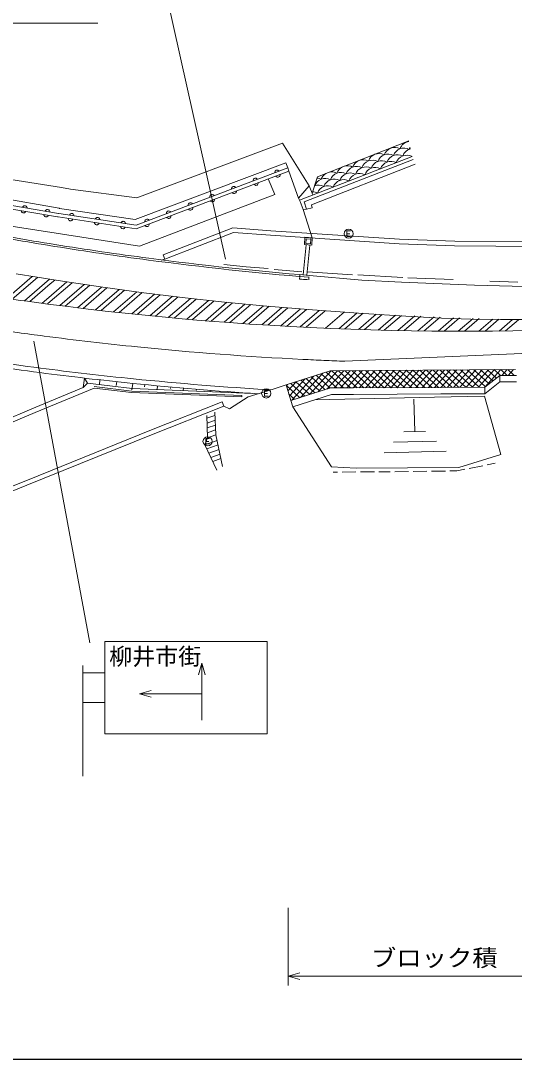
# Model space of a CAD drawing. Units: millimetres, scale not verified. Extents: x 40000 to 680000, y 20000 to 380000.
# Drawn here: x 107433 to 160992, y 205000 to 317654 of the extents above; entities that cross this region are included whole.
import ezdxf
from ezdxf.enums import TextEntityAlignment as Align

# ---------------------------------------------------------------- set-up
doc = ezdxf.new("R2010")
doc.units = ezdxf.units.MM
doc.header["$LTSCALE"] = 1000
doc.linetypes.add('CHAIN', pattern=[18.5, 12, -1.5, 3.5, -1.5])
for name, color, linetype, lineweight in [('M-BGD', 7, 'Continuous', 13), ('M-BMK', 2, 'CHAIN', 13), ('M-STR-HTXT', 7, 'Continuous', 13), ('M-STR-STRC', 7, 'Continuous', 13), ('M-TTL-BAND', 7, 'Continuous', 25)]:
    doc.layers.add(name, color=color, linetype=linetype, lineweight=lineweight)
doc.styles.add('ＭＳ ゴシック', font='')
doc.styles.get('ＭＳ ゴシック').set_extended_font_data('MS Gothic')

msp = doc.modelspace()

# ---------------------------------------------------------------- linework, layer by layer
at = {"layer": 'M-BGD'}
for p, q in [((135847, 304390), (120022, 298433)), ((138717, 299736), (135847, 304390)), ((139634, 300731), (149539, 304623)), ((119863, 296088), (136195, 302252)), ((136407, 301692), (136195, 302252)), ((149900, 302923), (137677, 298201)), ((138185, 297998), (150034, 302605)), ((150226, 302106), (138971, 297676)), ((111856, 299554), (102103, 301091)), ((119945, 295086), (136534, 301356)), ((136407, 301692), (119963, 295476)), ((134997, 301220), (135008, 301277)), ((134999, 301160), (134997, 301220)), ((135008, 301277), (135033, 301345)), ((135033, 301345), (135074, 301392)), ((135074, 301392), (135122, 301429)), ((135153, 300773), (135116, 300820)), ((135122, 301429), (135195, 301456)), ((135195, 301456), (135256, 301461)), ((135256, 301461), (135318, 301452)), ((135318, 301452), (135383, 301418)), ((135383, 301418), (135428, 301383)), ((135428, 301383), (135466, 301336)), ((135548, 300811), (135507, 300764)), ((135573, 300879), (135548, 300811)), ((135584, 300936), (135573, 300879)), ((135582, 300996), (135584, 300936)), ((136534, 301356), (136407, 301692)), ((137566, 298420), (136534, 301356)), ((130424, 299653), (130497, 299681)), ((130497, 299681), (130558, 299685)), ((130558, 299685), (130620, 299676)), ((130620, 299676), (130685, 299642)), ((132648, 300332), (132659, 300389)), ((132650, 300272), (132648, 300332)), ((132659, 300389), (132684, 300457)), ((132684, 300457), (132725, 300504)), ((132725, 300504), (132773, 300541)), ((132784, 299877), (132746, 299924)), ((132773, 300541), (132846, 300569)), ((132829, 299842), (132784, 299877)), ((132894, 299808), (132829, 299842)), ((132846, 300569), (132907, 300573)), ((132956, 299799), (132894, 299808)), ((132907, 300573), (132969, 300564)), ((133017, 299804), (132956, 299799)), ((132969, 300564), (133034, 300530)), ((133089, 299831), (133017, 299804)), ((133034, 300530), (133079, 300495)), ((133079, 300495), (133117, 300448)), ((133138, 299868), (133089, 299831)), ((133178, 299916), (133138, 299868)), ((133203, 299984), (133178, 299916)), ((133214, 300040), (133203, 299984)), ((133213, 300100), (133214, 300040)), ((135018, 298790), (134289, 300507)), ((135199, 300738), (135153, 300773)), ((135263, 300704), (135199, 300738)), ((135325, 300695), (135263, 300704)), ((135386, 300699), (135325, 300695)), ((135459, 300727), (135386, 300699)), ((135507, 300764), (135459, 300727)), ((137566, 298420), (138717, 299736)), ((138717, 299736), (139149, 298770)), ((139076, 298934), (139634, 300731)), ((111594, 297309), (101859, 299006)), ((112838, 299400), (111856, 299554)), ((120022, 298433), (112838, 299400)), ((120327, 293192), (135018, 298790)), ((127950, 298556), (127961, 298612)), ((127952, 298496), (127950, 298556)), ((127961, 298612), (127986, 298681)), ((127986, 298681), (128027, 298728)), ((128027, 298728), (128075, 298765)), ((128075, 298765), (128148, 298792)), ((128148, 298792), (128209, 298797)), ((128209, 298797), (128271, 298788)), ((128271, 298788), (128336, 298754)), ((128336, 298754), (128381, 298719)), ((128381, 298719), (128418, 298672)), ((130299, 299444), (130310, 299501)), ((130301, 299384), (130299, 299444)), ((130310, 299501), (130335, 299569)), ((130335, 299569), (130376, 299616)), ((130376, 299616), (130424, 299653)), ((130414, 298981), (130376, 299028)), ((130459, 298946), (130414, 298981)), ((130524, 298912), (130459, 298946)), ((130586, 298904), (130524, 298912)), ((130647, 298908), (130586, 298904)), ((130719, 298935), (130647, 298908)), ((130685, 299642), (130730, 299607)), ((130768, 298972), (130719, 298935)), ((130730, 299607), (130768, 299560)), ((130809, 299020), (130768, 298972)), ((130833, 299088), (130809, 299020)), ((130844, 299144), (130833, 299088)), ((130843, 299205), (130844, 299144)), ((101554, 298073), (111415, 296379)), ((111529, 296754), (101732, 298435)), ((107634, 297422), (107663, 297476)), ((107663, 297476), (107701, 297518)), ((107701, 297518), (107757, 297564)), ((107757, 297564), (107816, 297585)), ((107816, 297585), (107877, 297592)), ((107877, 297592), (107953, 297579)), ((107953, 297579), (108008, 297552)), ((108008, 297552), (108057, 297513)), ((108057, 297513), (108095, 297451)), ((108095, 297451), (108117, 297398)), ((125601, 297668), (125612, 297724)), ((125603, 297608), (125601, 297668)), ((125612, 297724), (125637, 297793)), ((125637, 297793), (125677, 297840)), ((125677, 297840), (125726, 297877)), ((125726, 297877), (125799, 297904)), ((125799, 297904), (125860, 297909)), ((125860, 297909), (125922, 297900)), ((125922, 297900), (125986, 297866)), ((125986, 297866), (126032, 297831)), ((126032, 297831), (126069, 297784)), ((126103, 297413), (126105, 297353)), ((128044, 298086), (128006, 298133)), ((128089, 298051), (128044, 298086)), ((128154, 298017), (128089, 298051)), ((128216, 298008), (128154, 298017)), ((128277, 298012), (128216, 298008)), ((128349, 298040), (128277, 298012)), ((128398, 298077), (128349, 298040)), ((128439, 298124), (128398, 298077)), ((128464, 298192), (128439, 298124)), ((128474, 298248), (128464, 298192)), ((128473, 298309), (128474, 298248)), ((137749, 298060), (137566, 298420)), ((137749, 298060), (138069, 297198)), ((138428, 297233), (138185, 297998)), ((138971, 297676), (139059, 297357)), ((107480, 296997), (107471, 297056)), ((107501, 296944), (107480, 296997)), ((107539, 296881), (107501, 296944)), ((107589, 296842), (107539, 296881)), ((107643, 296815), (107589, 296842)), ((107720, 296802), (107643, 296815)), ((107780, 296809), (107720, 296802)), ((107840, 296830), (107780, 296809)), ((107896, 296876), (107840, 296830)), ((107933, 296919), (107896, 296876)), ((107963, 296972), (107933, 296919)), ((108117, 297398), (108125, 297338)), ((109945, 296573), (109936, 296633)), ((109966, 296520), (109945, 296573)), ((110005, 296458), (109966, 296520)), ((110054, 296419), (110005, 296458)), ((110109, 296392), (110054, 296419)), ((110093, 297000), (110122, 297054)), ((110185, 296379), (110109, 296392)), ((110122, 297054), (110160, 297097)), ((110160, 297097), (110216, 297143)), ((110246, 296386), (110185, 296379)), ((110216, 297143), (110275, 297163)), ((110305, 296406), (110246, 296386)), ((110275, 297163), (110336, 297170)), ((110361, 296452), (110305, 296406)), ((110336, 297170), (110412, 297157)), ((110398, 296495), (110361, 296452)), ((110428, 296548), (110398, 296495)), ((110412, 297157), (110467, 297130)), ((110467, 297130), (110516, 297091)), ((110516, 297091), (110555, 297029)), ((110555, 297029), (110576, 296976)), ((110576, 296976), (110584, 296916)), ((111415, 296379), (111484, 296368)), ((111484, 296368), (119945, 295086)), ((111568, 296747), (111529, 296754)), ((119963, 295476), (111568, 296747)), ((111650, 297300), (111594, 297309)), ((119863, 296088), (111650, 297300)), ((112721, 296573), (112749, 296627)), ((112749, 296627), (112786, 296670)), ((112786, 296670), (112841, 296717)), ((112841, 296717), (112900, 296739)), ((112900, 296739), (112960, 296747)), ((112960, 296747), (113037, 296736)), ((113037, 296736), (113092, 296710)), ((113092, 296710), (113142, 296672)), ((113142, 296672), (113182, 296610)), ((113182, 296610), (113204, 296558)), ((113204, 296558), (113214, 296498)), ((115584, 296246), (115639, 296294)), ((115639, 296294), (115698, 296315)), ((115698, 296315), (115759, 296323)), ((115759, 296323), (115835, 296312)), ((115835, 296312), (115890, 296286)), ((115890, 296286), (115940, 296248)), ((123252, 296780), (123263, 296837)), ((123253, 296720), (123252, 296780)), ((123263, 296837), (123288, 296905)), ((123304, 296294), (123266, 296341)), ((123288, 296905), (123328, 296952)), ((123349, 296259), (123304, 296294)), ((123328, 296952), (123377, 296989)), ((123377, 296989), (123449, 297016)), ((123449, 297016), (123510, 297021)), ((123510, 297021), (123572, 297012)), ((123572, 297012), (123637, 296978)), ((123658, 296285), (123610, 296248)), ((123637, 296978), (123683, 296943)), ((123699, 296333), (123658, 296285)), ((123683, 296943), (123720, 296896)), ((123724, 296401), (123699, 296333)), ((123735, 296457), (123724, 296401)), ((123733, 296518), (123735, 296457)), ((125674, 297190), (125636, 297237)), ((125719, 297155), (125674, 297190)), ((125784, 297121), (125719, 297155)), ((125846, 297112), (125784, 297121)), ((125907, 297117), (125846, 297112)), ((125979, 297144), (125907, 297117)), ((126028, 297181), (125979, 297144)), ((126069, 297228), (126028, 297181)), ((126094, 297297), (126069, 297228)), ((126105, 297353), (126094, 297297)), ((138069, 297198), (138428, 297233)), ((139071, 294105), (138069, 297198)), ((138428, 297233), (139059, 297357)), ((111277, 294599), (101143, 296175)), ((112600, 296141), (112590, 296201)), ((112622, 296088), (112600, 296141)), ((112662, 296027), (112622, 296088)), ((112712, 295989), (112662, 296027)), ((112767, 295963), (112712, 295989)), ((112843, 295951), (112767, 295963)), ((112904, 295960), (112843, 295951)), ((112963, 295981), (112904, 295960)), ((113018, 296028), (112963, 295981)), ((113055, 296072), (113018, 296028)), ((113083, 296126), (113055, 296072)), ((115443, 295710), (115433, 295770)), ((115465, 295658), (115443, 295710)), ((115505, 295596), (115465, 295658)), ((115555, 295558), (115505, 295596)), ((115519, 296149), (115547, 296203)), ((115547, 296203), (115584, 296246)), ((115610, 295532), (115555, 295558)), ((115687, 295521), (115610, 295532)), ((115747, 295529), (115687, 295521)), ((115806, 295550), (115747, 295529)), ((115861, 295598), (115806, 295550)), ((115898, 295641), (115861, 295598)), ((115927, 295695), (115898, 295641)), ((115940, 296248), (115980, 296186)), ((115980, 296186), (116003, 296134)), ((116003, 296134), (116012, 296074)), ((118287, 295279), (118277, 295339)), ((118309, 295227), (118287, 295279)), ((118349, 295165), (118309, 295227)), ((118317, 295725), (118346, 295779)), ((118346, 295779), (118383, 295823)), ((118398, 295127), (118349, 295165)), ((118383, 295823), (118438, 295870)), ((118438, 295870), (118496, 295891)), ((118496, 295891), (118557, 295899)), ((118557, 295899), (118634, 295888)), ((118634, 295888), (118689, 295862)), ((118705, 295167), (118650, 295120)), ((118689, 295862), (118739, 295824)), ((118742, 295210), (118705, 295167)), ((118739, 295824), (118779, 295762)), ((118770, 295264), (118742, 295210)), ((118779, 295762), (118801, 295710)), ((118801, 295710), (118811, 295650)), ((120934, 295399), (120896, 295446)), ((120903, 295892), (120914, 295948)), ((120904, 295832), (120903, 295892)), ((120914, 295948), (120939, 296016)), ((120979, 295364), (120934, 295399)), ((120939, 296016), (120979, 296064)), ((120979, 296064), (121028, 296101)), ((121044, 295329), (120979, 295364)), ((121028, 296101), (121100, 296128)), ((121106, 295321), (121044, 295329)), ((121100, 296128), (121161, 296133)), ((121167, 295325), (121106, 295321)), ((121161, 296133), (121223, 296124)), ((121240, 295353), (121167, 295325)), ((121223, 296124), (121288, 296090)), ((121288, 295390), (121240, 295353)), ((121288, 296090), (121333, 296055)), ((121329, 295437), (121288, 295390)), ((121354, 295505), (121329, 295437)), ((121333, 296055), (121371, 296008)), ((121365, 295561), (121354, 295505)), ((121363, 295622), (121365, 295561)), ((130454, 295207), (122889, 292271)), ((123414, 296225), (123349, 296259)), ((123476, 296217), (123414, 296225)), ((123537, 296221), (123476, 296217)), ((123610, 296248), (123537, 296221)), ((130454, 295207), (134566, 294876)), ((120327, 293192), (111277, 294599)), ((118454, 295101), (118398, 295127)), ((118530, 295090), (118454, 295101)), ((118591, 295098), (118530, 295090)), ((118650, 295120), (118591, 295098)), ((130528, 294699), (123070, 291805)), ((130528, 294699), (134527, 294378)), ((134527, 294378), (148503, 293458)), ((148533, 293957), (134566, 294876)), ((138217, 293366), (138275, 294163)), ((138275, 294163), (139071, 294105)), ((139071, 294105), (139013, 293308)), ((143216, 294879), (142826, 294878)), ((142826, 294878), (142826, 294268)), ((142826, 294553), (143156, 294554)), ((142826, 294268), (143216, 294269)), ((138076, 290076), (138416, 293352)), ((139013, 293308), (138217, 293366)), ((138377, 293505), (138413, 294003)), ((138874, 293469), (138377, 293505)), ((138413, 294003), (138911, 293966)), ((138474, 290047), (138814, 293323)), ((138911, 293966), (138874, 293469)), ((148503, 293458), (154520, 293239)), ((148533, 293957), (154531, 293739)), ((154520, 293239), (164575, 293169)), ((154531, 293739), (164570, 293669)), ((122689, 291681), (123070, 291805)), ((122889, 292271), (123070, 291805)), ((105923, 287533), (108676, 289913)), ((106513, 287449), (109254, 289819)), ((107826, 287265), (110542, 289613)), ((110634, 289099), (111123, 289522)), ((137706, 289906), (137686, 289638)), ((137706, 289912), (137722, 290111)), ((138701, 289829), (138681, 289560)), ((144446, 289532), (138762, 290024)), ((148749, 289297), (144446, 289532)), ((108419, 287183), (110634, 289099)), ((110385, 286971), (113002, 289233)), ((110462, 287631), (112418, 289322)), ((111663, 286756), (114304, 289039)), ((112263, 286681), (114891, 288953)), ((113598, 286516), (116200, 288766)), ((114201, 286443), (116791, 288683)), ((115545, 286285), (118107, 288501)), ((116151, 286216), (118702, 288421)), ((156681, 288966), (148749, 289297)), ((169014, 288653), (156681, 288966)), ((109739, 287006), (110462, 287631)), ((117502, 286065), (120026, 288247)), ((118112, 285998), (120623, 288169)), ((119471, 285854), (121954, 288001)), ((120085, 285791), (122555, 287927)), ((121452, 285654), (123894, 287765)), ((122069, 285593), (124499, 287694)), ((123445, 285463), (125845, 287539)), ((124066, 285406), (126453, 287471)), ((125450, 285283), (127808, 287322)), ((110335, 286927), (110385, 286971)), ((126075, 285230), (128419, 287257)), ((127467, 285114), (129782, 287116)), ((128096, 285064), (130397, 287054)), ((129497, 284956), (131768, 286920)), ((130129, 284909), (132387, 286861)), ((131539, 284809), (133766, 286734)), ((132176, 284765), (134389, 286679)), ((133594, 284672), (135776, 286559)), ((134235, 284632), (136403, 286507)), ((135663, 284548), (137799, 286394)), ((136308, 284511), (138429, 286346)), ((137745, 284435), (139834, 286241)), ((138394, 284402), (140468, 286195)), ((140494, 284304), (142520, 286056)), ((141950, 284244), (143942, 285966)), ((142608, 284219), (144583, 285927)), ((144074, 284167), (146013, 285843)), ((144736, 284146), (146658, 285807)), ((146213, 284103), (148095, 285730)), ((146879, 284085), (148744, 285697)), ((148366, 284051), (150188, 285627)), ((149037, 284038), (150840, 285597)), ((150534, 284013), (152292, 285532)), ((151210, 284003), (152947, 285505)), ((152718, 283987), (154405, 285446)), ((153399, 283982), (155063, 285421)), ((154917, 283976), (156527, 285368)), ((155603, 283975), (157188, 285345)), ((157133, 283978), (158658, 285297)), ((157824, 283982), (159321, 285276)), ((159365, 283995), (160797, 285233)), ((160061, 284003), (161462, 285214)), ((182265, 282474), (142604, 280723)), ((136249, 278155), (141008, 279676)), ((137804, 276795), (140208, 279420)), ((138758, 277096), (141121, 279677)), ((139712, 277398), (141804, 279682)), ((142475, 277821), (140595, 279544)), ((140666, 277699), (142486, 279687)), ((141008, 279676), (161147, 279823)), ((143213, 277823), (141189, 279677)), ((141454, 277819), (143169, 279692)), ((143950, 277827), (141923, 279683)), ((142133, 277821), (143851, 279697)), ((144685, 277831), (142658, 279688)), ((142813, 277822), (144534, 279702)), ((145421, 277835), (143392, 279693)), ((143493, 277824), (145217, 279707)), ((146157, 277839), (144127, 279699)), ((144174, 277828), (145899, 279712)), ((144856, 277832), (146582, 279717)), ((146892, 277844), (144861, 279704)), ((145537, 277836), (147264, 279721)), ((147628, 277848), (145596, 279709)), ((146219, 277840), (147947, 279727)), ((148364, 277852), (146330, 279715)), ((146901, 277844), (148629, 279731)), ((149099, 277857), (147065, 279720)), ((147582, 277848), (149312, 279737)), ((149835, 277861), (147799, 279725)), ((148264, 277852), (149994, 279741)), ((150570, 277865), (148534, 279731)), ((148945, 277856), (150677, 279746)), ((151306, 277869), (149268, 279736)), ((149627, 277860), (151360, 279752)), ((152042, 277874), (150002, 279742)), ((150309, 277864), (152042, 279756)), ((152777, 277878), (150737, 279747)), ((150990, 277868), (152725, 279761)), ((153514, 277882), (151471, 279752)), ((151672, 277872), (153407, 279766)), ((154250, 277885), (152206, 279758)), ((152354, 277876), (154090, 279771)), ((154987, 277888), (152940, 279763)), ((153035, 277880), (154772, 279776)), ((155724, 277892), (153675, 279768)), ((153716, 277883), (155455, 279781)), ((154397, 277886), (156138, 279786)), ((156460, 277895), (154409, 279774)), ((155078, 277889), (156820, 279791)), ((157197, 277898), (155143, 279779)), ((155758, 277892), (157503, 279796)), ((157877, 277953), (155878, 279784)), ((156439, 277895), (158185, 279801)), ((158276, 278266), (156612, 279790)), ((157120, 277898), (158868, 279806)), ((158675, 278579), (157347, 279795)), ((157801, 277901), (159550, 279811)), ((159074, 278891), (158081, 279801)), ((159505, 279174), (158816, 279806)), ((160238, 279181), (159550, 279811)), ((159646, 279176), (160233, 279816)), ((160971, 279188), (160284, 279817)), ((160330, 279182), (160916, 279821)), ((114334, 278889), (114214, 277855)), ((114214, 277855), (114659, 278327)), ((114334, 278889), (114659, 278327)), ((114659, 278327), (119523, 277747)), ((116023, 278697), (115967, 278171)), ((117848, 278499), (117804, 278071)), ((119595, 278318), (119506, 277620)), ((136433, 277519), (137333, 278501)), ((136596, 276957), (138291, 278808)), ((138257, 276938), (136753, 278316)), ((136850, 276493), (139250, 279114)), ((138808, 277112), (137302, 278491)), ((139358, 277286), (137850, 278667)), ((139908, 277460), (138399, 278842)), ((140459, 277634), (138948, 279017)), ((141009, 277808), (139497, 279193)), ((141737, 277820), (140046, 279368)), ((157810, 277901), (159434, 279174)), ((157813, 277201), (159440, 278474)), ((161231, 279190), (159434, 279174)), ((159434, 279174), (159440, 278474)), ((161249, 278491), (159440, 278474)), ((109003, 275153), (115410, 277810)), ((109070, 275720), (114214, 277855)), ((115388, 277964), (119488, 277475)), ((115410, 277810), (119469, 277326)), ((119469, 277326), (131414, 276858)), ((119488, 277475), (131420, 277007)), ((119523, 277747), (132601, 277234)), ((120898, 278188), (120874, 277938)), ((122282, 278054), (122245, 277640)), ((123708, 277922), (123694, 277768)), ((125098, 277800), (125075, 277529)), ((126511, 277681), (126504, 277599)), ((127984, 277563), (127973, 277416)), ((132130, 276840), (134252, 277517)), ((134271, 277554), (133881, 277554)), ((133881, 277554), (133881, 276944)), ((133881, 277229), (134211, 277229)), ((134252, 277517), (135042, 277770)), ((135042, 277770), (136249, 278155)), ((136249, 278155), (136739, 276448)), ((136270, 278082), (136374, 278195)), ((137707, 276764), (136271, 278079)), ((137156, 276590), (136538, 277156)), ((136739, 276448), (141042, 277819)), ((141042, 277819), (143533, 277824)), ((143533, 277824), (153015, 277879)), ((143536, 277124), (153018, 277179)), ((153015, 277879), (157810, 277901)), ((153018, 277179), (157813, 277201)), ((157810, 277901), (157813, 277201)), ((121434, 273208), (129288, 276323)), ((129288, 276323), (129472, 275859)), ((130085, 275558), (132130, 276840)), ((131414, 276858), (131420, 277007)), ((133881, 276944), (134271, 276944)), ((136952, 275781), (136741, 276459)), ((136952, 275781), (141151, 277119)), ((140985, 276557), (139342, 276543)), ((152329, 276819), (140985, 276557)), ((141151, 277119), (143536, 277124)), ((150188, 273081), (150106, 276616)), ((157749, 276937), (152329, 276819)), ((159527, 270595), (157749, 276937)), ((96746, 270067), (109003, 275153)), ((96845, 270648), (109070, 275720)), ((121617, 272743), (129472, 275859)), ((128605, 272751), (128498, 275188)), ((129472, 275859), (130085, 275558)), ((136952, 275781), (141142, 269279)), ((127709, 272428), (127627, 274847)), ((128513, 274845), (127638, 274529)), ((127655, 274004), (128536, 274322)), ((127673, 273479), (128559, 273798)), ((108081, 267266), (121617, 272743)), ((108148, 267832), (121434, 273208)), ((127691, 272953), (128582, 273275)), ((127709, 272428), (128605, 272751)), ((129346, 269316), (128605, 272751)), ((151378, 273109), (148998, 273054)), ((127709, 272428), (127419, 271654)), ((127419, 271654), (128738, 272130)), ((127419, 271654), (128721, 268908)), ((127905, 272353), (127515, 272353)), ((127515, 272353), (127515, 271743)), ((127515, 272028), (127845, 272028)), ((127515, 271743), (127905, 271743)), ((128845, 271637), (127634, 271200)), ((147884, 271957), (152558, 272065)), ((128951, 271144), (127850, 270746)), ((129058, 270651), (128065, 270292)), ((153621, 270950), (146857, 270794)), ((154972, 269193), (159527, 270595)), ((129164, 270157), (128280, 269838)), ((141142, 269279), (143825, 269115)), ((156107, 269093), (157578, 269388)), ((158068, 269487), (158923, 269658)), ((141348, 268699), (141811, 268701)), ((142311, 268703), (143811, 268710)), ((143825, 269115), (154972, 269193)), ((144311, 268712), (145811, 268719)), ((146311, 268721), (146774, 268723)), ((146774, 268723), (147518, 268733)), ((148018, 268739), (149518, 268757)), ((150018, 268764), (151518, 268782)), ((152018, 268789), (153518, 268807)), ((154018, 268814), (154762, 268823)), ((154762, 268823), (155617, 268994)), ((104528, 266367), (108148, 267832)), ((104710, 265902), (108081, 267266))]:
    msp.add_line(p, q, dxfattribs=at)
for centre in [(143021, 294553), (134076, 277229), (127710, 272028)]:
    msp.add_circle(centre, 498, dxfattribs=at)
for centre, radius, start, end in [((149733, 303356), 1214, 98.50408, 160.23927), ((146309, 302033), 1214, 62.00084, 160.23927), ((147316, 301973), 1214, 62.00084, 160.23927), ((148021, 302694), 1214, 62.00084, 160.23927), ((148324, 301912), 1214, 62.00084, 160.23927), ((149028, 302634), 1214, 62.00084, 160.23927), ((149331, 301852), 1214, 62.00084, 160.23927), ((150036, 302573), 1214, 104.79491, 160.23927), ((150740, 303295), 1214, 149.77144, 160.23927), ((142886, 300710), 1214, 62.00084, 106.07823), ((144598, 301372), 1214, 62.00084, 160.23927), ((145605, 301311), 1214, 62.00084, 160.23927), ((146612, 301251), 1214, 62.00084, 160.23927), ((147619, 301190), 1214, 62.00084, 160.23927), ((141174, 300049), 1214, 120.77614, 160.23927), ((141174, 300049), 1214, 62.00084, 102.13152), ((142181, 299989), 1214, 62.00084, 160.23927), ((142886, 300710), 1214, 116.82948, 160.23927), ((143188, 299928), 1214, 62.00084, 160.23927), ((143893, 300650), 1214, 62.00084, 160.23927), ((144195, 299868), 1214, 62.00084, 160.23927), ((144900, 300589), 1214, 62.00084, 160.23927), ((145907, 300529), 1214, 62.00084, 160.23927), ((139764, 298606), 1214, 62.00084, 111.19161), ((140469, 299327), 1214, 62.00084, 160.23927), ((139462, 299388), 1214, 62.00084, 83.87328), ((140771, 298545), 1214, 62.00084, 160.23927), ((141476, 299267), 1214, 62.00084, 160.23927), ((142483, 299206), 1214, 62.00084, 160.23927), ((139059, 297884), 1214, 62.00084, 86.83159), ((165982, 634407), 345610, 259.29707, 260.8647), ((166014, 634605), 345610, 259.29793, 260.86336), ((165982, 634407), 345610, 260.8647, 262.5724), ((166014, 634604), 345610, 260.86336, 262.57137), ((166906, 634487), 345610, 262.4222, 265.32912), ((166884, 634288), 345610, 262.42153, 265.33009), ((164949, 634692), 346130, 265.48244, 265.62898), ((155656, 633329), 349354, 260.59371, 262.55348), ((155656, 633329), 349354, 262.55348, 274.09651), ((154356, 623429), 342866, 261.60317, 262.56233), ((154356, 623429), 342866, 262.56233, 264.26607), ((154901, 623373), 342866, 264.17452, 267.18544), ((154354, 623430), 346359, 261.63045, 262.57057), ((155242, 623357), 342866, 267.1285, 267.50856), ((155335, 623352), 342866, 267.49294, 267.87203), ((154353, 623431), 346858, 261.66353, 262.57179), ((154353, 623431), 346858, 262.57179, 264.24892), ((154354, 623430), 346359, 262.57057, 264.25105), ((154898, 623375), 346858, 264.1584, 266.42), ((154898, 623375), 346359, 264.16042, 266.63277)]:
    msp.add_arc(centre, radius, start, end, dxfattribs=at)
at = {"layer": 'M-BMK'}
for p, q in [((106938, 290205), (111497, 289466)), ((111497, 289466), (116074, 288785)), ((116074, 288785), (120502, 288185)), ((120502, 288185), (124938, 287644)), ((124938, 287644), (129529, 287144)), ((129529, 287144), (134126, 286703)), ((134126, 286703), (139095, 286296)), ((139095, 286296), (144075, 285938)), ((144075, 285938), (148576, 285641)), ((148576, 285641), (153080, 285405)), ((153080, 285405), (156287, 285292)), ((156287, 285292), (159504, 285239)), ((159504, 285239), (162921, 285260))]:
    msp.add_line(p, q, dxfattribs=at)
at = {"layer": 'M-STR-HTXT'}
for p, q in [((92454, 317397), (115808, 317409)), ((120321, 244644), (121571, 245001)), ((121571, 244285), (120321, 244644)), ((136462, 221422), (136466, 213015)), ((136465, 214015), (137715, 214372)), ((136465, 214015), (179431, 214036)), ((137716, 213656), (136465, 214015))]:
    msp.add_line(p, q, dxfattribs=at)
at = {"layer": 'M-STR-STRC'}
for p, q in [((121766, 327035), (129667, 291804)), ((129471, 291196), (131890, 290974)), ((131890, 290974), (134303, 290783)), ((134948, 290666), (137944, 290431)), ((138557, 290412), (143433, 290094)), ((144021, 290085), (148898, 289790)), ((149460, 289784), (154359, 289576)), ((158339, 289412), (161400, 289309)), ((114937, 250162), (108839, 282888)), ((134169, 250316), (116569, 250307)), ((116569, 250307), (116574, 240307)), ((134174, 240316), (134169, 250316)), ((126719, 246715), (127078, 247965)), ((127078, 247965), (127435, 246715)), ((127078, 247965), (127081, 241772)), ((114170, 247706), (114176, 235706)), ((116570, 246907), (114170, 246906)), ((120321, 244644), (127080, 244647)), ((114172, 243706), (116572, 243707)), ((116574, 240307), (134174, 240316))]:
    msp.add_line(p, q, dxfattribs=at)
at = {"layer": 'M-TTL-BAND'}
msp.add_line((40000, 205000), (579000, 205000), dxfattribs=at)

# ---------------------------------------------------------------- texts
at = {"layer": 'M-STR-HTXT', "style": 'ＭＳ ゴシック', "width": 1.1}
msp.add_text('ブロック積\u3000L=45.0', height=1833, rotation=0.055, dxfattribs=at).set_placement((145438, 214519), align=Align.BOTTOM_LEFT)
at = {"layer": 'M-STR-STRC', "style": 'ＭＳ ゴシック'}
msp.add_text('柳井市街', height=1833, rotation=0.055, dxfattribs=at).set_placement((117029, 247220), align=Align.BOTTOM_LEFT)

doc.saveas('drawing.dxf')
